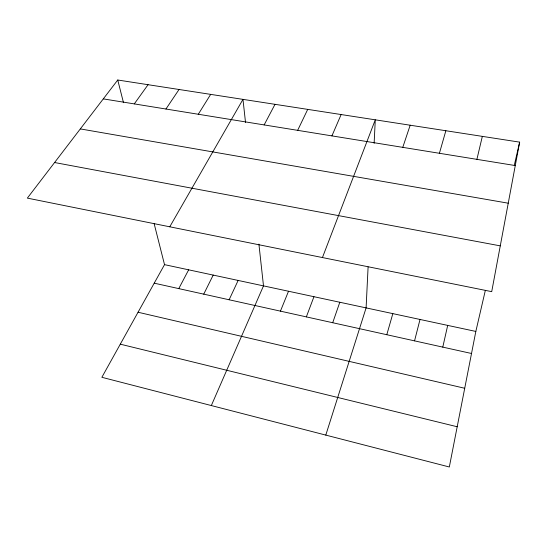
<?xml version="1.0" encoding="UTF-8"?>
<svg xmlns="http://www.w3.org/2000/svg" width="547" height="547" viewBox="0 0 547 547"><rect width="100%" height="100%" fill="white"/><g stroke="black" fill="none" stroke-linecap="round" stroke-linejoin="round"><path stroke-width="0.82" d="M368.104 266.895L366.1 307.893L325.793 435.097M374.134 143.307L375.283 119.82L322.443 257.548M519.65 142.138L491.719 291.647L27.35 198.117L117.742 80.012L519.65 142.138L514.303 165.242M485.312 290.505L475.835 331.434L449.326 466.988L101.865 377.3L164.524 264.645L154.179 223.812M442.783 347.119L447.692 325.397M476.902 159.355L482.338 136.367M414.544 340.863L420.028 319.462M386.791 334.716L392.835 313.629M439.412 153.283L445.86 130.733M402.77 147.355L410.182 125.215M332.706 322.73L339.81 302.252M306.347 316.891L313.951 296.706M280.433 311.147L288.515 291.25M331.92 135.888L341.137 114.542M211.333 405.553L263.497 285.876L258.902 244.099M229.125 299.777L238.136 280.44M297.664 130.343L307.722 109.379M203.737 294.149L213.2 275.086M178.773 288.618L188.66 269.821M264.146 124.921L275.011 104.32M169.761 226.8L242.977 99.369L245.521 122.473M198.287 114.261L210.67 94.378M165.939 109.024L179.04 89.489M134.288 103.903L148.073 84.703M103.301 98.884L515.274 165.563M80.32 128.914L508.245 203.197M54.591 162.527L500.273 245.863M164.524 264.645L475.835 331.434M154.22 283.175L471.521 353.492M138.056 312.241L464.718 388.267M120.292 344.172L457.196 426.756M117.742 80.012L123.492 102.699"/></g></svg>
